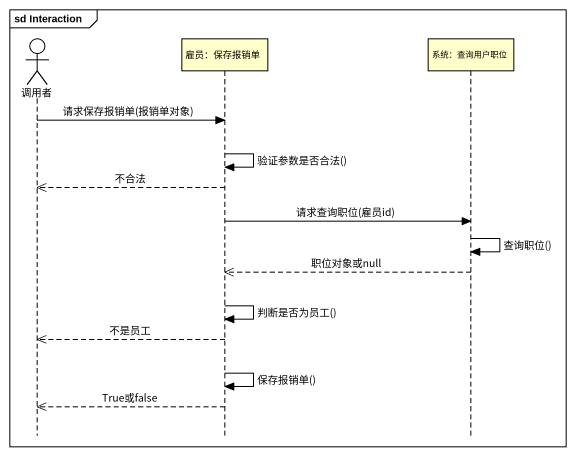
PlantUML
@startuml
mainframe sd Interaction
hide footbox
actor 调用者
participant "雇员：保存报销单" as 雇员_保存报销单
participant "系统：查询用户职位" as 系统_查询用户职位

调用者 -> 雇员_保存报销单 : 请求保存报销单(报销单对象)
雇员_保存报销单 -> 雇员_保存报销单 : 验证参数是否合法()
雇员_保存报销单 -->> 调用者 : 不合法
雇员_保存报销单 -> 系统_查询用户职位 : 请求查询职位(雇员id)
系统_查询用户职位 -> 系统_查询用户职位 : 查询职位()
系统_查询用户职位 -->> 雇员_保存报销单 : 职位对象或null
雇员_保存报销单 -> 雇员_保存报销单 : 判断是否为员工()
雇员_保存报销单 -->> 调用者 : 不是员工
雇员_保存报销单 -> 雇员_保存报销单 : 保存报销单()
雇员_保存报销单 -->> 调用者 : True或false
@enduml
